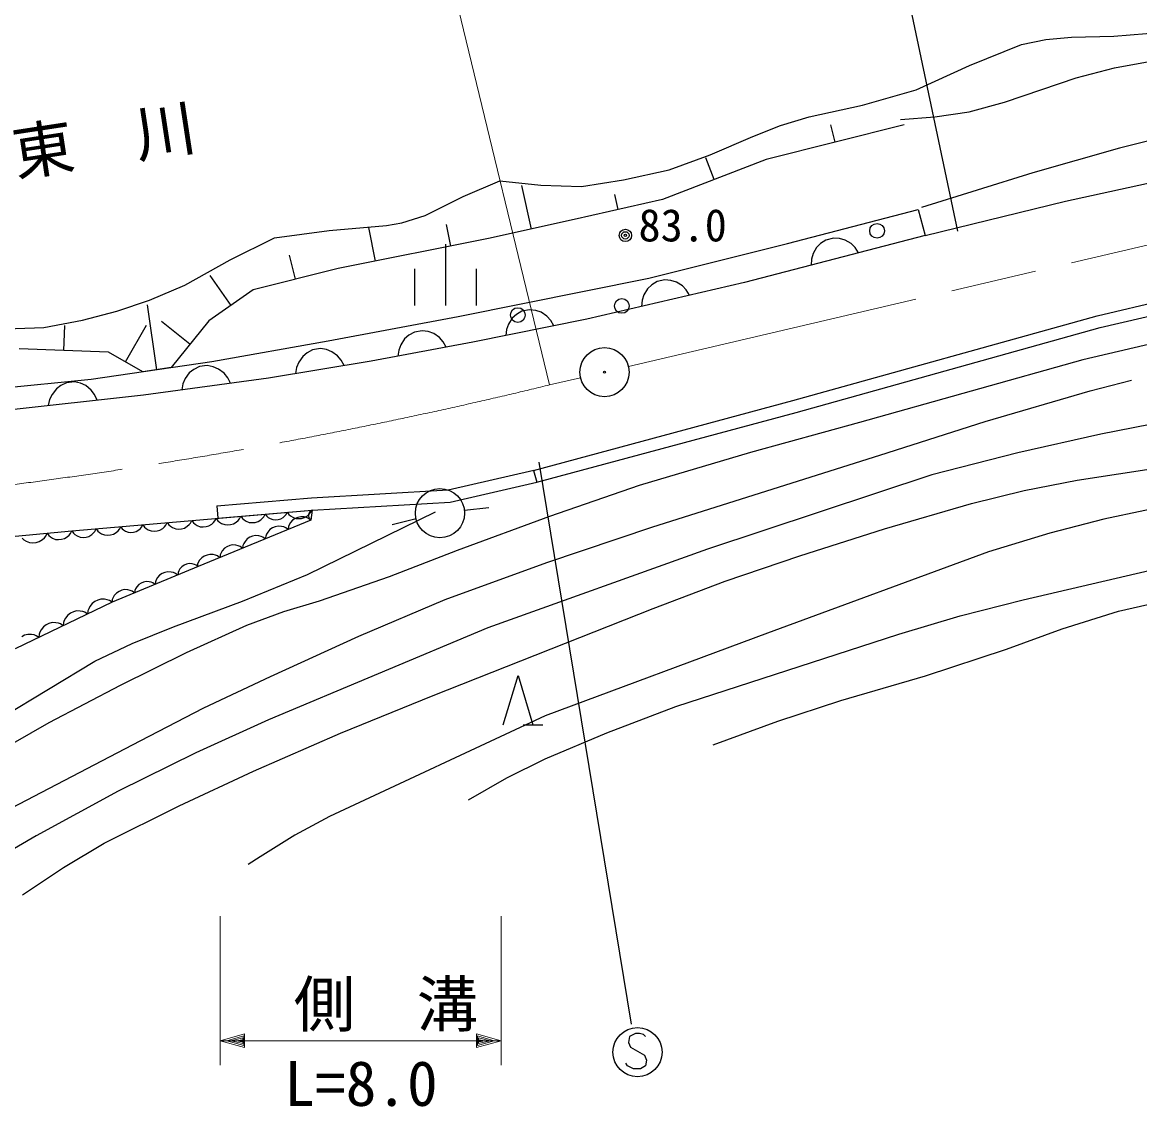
# Model space of a CAD drawing. Units: millimetres, scale not verified. Extents: x 40000 to 680000, y 20000 to 380000.
# Drawn here: x 450692 to 496124, y 244895 to 288985 of the extents above; entities that cross this region are included whole.
import ezdxf
from ezdxf.enums import TextEntityAlignment as Align

# ---------------------------------------------------------------- set-up
doc = ezdxf.new("R2010")
doc.units = ezdxf.units.MM
doc.header["$LTSCALE"] = 1000
doc.linetypes.add('CHAIN', pattern=[18.5, 12, -1.5, 3.5, -1.5])
for name, color, linetype, lineweight in [('M-BGD', 7, 'Continuous', 25), ('M-BGD-EXST', 7, 'Continuous', 25), ('M-BMK', 2, 'CHAIN', 13), ('M-BMK-SRVR', 3, 'Continuous', 25), ('M-STR-HTXT', 7, 'Continuous', 13)]:
    doc.layers.add(name, color=color, linetype=linetype, lineweight=lineweight)
doc.styles.add('ＭＳ ゴシック', font='')
doc.styles.get('ＭＳ ゴシック').set_extended_font_data('MS Gothic')

msp = doc.modelspace()

# ---------------------------------------------------------------- linework, layer by layer
at = {"layer": 'M-BGD'}
for p, q in [((486551, 284817), (480932, 283412)), ((483741, 284114), (483567, 284814)), ((480932, 283412), (476717, 281782)), ((478824, 282597), (478483, 283477)), ((493107, 281712), (499556, 283120)), ((471391, 280581), (471001, 282348)), ((476717, 281782), (473136, 280966)), ((474926, 281374), (474788, 281979)), ((487405, 280318), (493107, 281712)), ((481808, 279990), (487124, 281369)), ((487124, 281369), (487405, 280318)), ((473136, 280966), (469646, 280196)), ((465058, 279279), (464784, 280647)), ((468117, 279890), (467942, 280761)), ((487405, 280318), (480055, 278402)), ((469646, 280196), (463528, 278973)), ((467893, 279967), (467893, 277468)), ((476160, 278585), (481808, 279990)), ((483151, 279994), (482988, 279827)), ((483363, 280132), (483151, 279994)), ((483673, 280213), (483363, 280132)), ((483926, 280196), (483673, 280213)), ((484149, 280130), (483926, 280196)), ((484393, 279987), (484149, 280130)), ((484560, 279824), (484393, 279987)), ((461806, 278543), (461560, 279523)), ((482845, 279583), (482779, 279360)), ((482988, 279827), (482845, 279583)), ((484698, 279612), (484560, 279824)), ((463528, 278973), (460083, 278112)), ((466642, 278967), (466642, 277468)), ((469143, 278967), (469143, 277468)), ((482779, 279360), (482762, 279107)), ((459177, 277478), (458330, 278687)), ((468415, 277027), (476160, 278585)), ((476815, 278515), (476503, 278443)), ((477067, 278491), (476815, 278515)), ((494390, 277056), (501226, 278672)), ((460083, 278112), (458271, 276844)), ((480055, 278402), (473640, 276920)), ((476119, 278149), (475969, 277909)), ((476287, 278311), (476119, 278149)), ((476503, 278443), (476287, 278311)), ((477289, 278419), (477067, 278491)), ((477529, 278270), (477289, 278419)), ((477690, 278102), (477529, 278270)), ((477823, 277886), (477690, 278102)), ((494515, 276572), (501343, 278186)), ((475897, 277688), (475873, 277436)), ((475969, 277909), (475897, 277688)), ((456165, 274862), (455780, 277501)), ((471002, 277238), (470783, 277112)), ((471316, 277302), (471002, 277238)), ((471567, 277272), (471316, 277302)), ((471787, 277195), (471567, 277272)), ((472023, 277039), (471787, 277195)), ((457506, 275895), (456354, 276823)), ((458271, 276844), (456742, 274946)), ((463125, 276031), (468415, 277027)), ((473640, 276920), (469014, 275975)), ((470455, 276718), (470378, 276498)), ((470611, 276954), (470455, 276718)), ((470783, 277112), (470611, 276954)), ((472181, 276867), (472023, 277039)), ((472307, 276648), (472181, 276867)), ((482023, 273605), (494390, 277056)), ((452379, 275644), (452417, 276660)), ((454889, 275177), (455744, 276671)), ((466412, 276266), (466238, 276112)), ((466634, 276388), (466412, 276266)), ((466949, 276447), (466634, 276388)), ((467199, 276412), (466949, 276447)), ((467418, 276330), (467199, 276412)), ((467651, 276170), (467418, 276330)), ((470378, 276498), (470348, 276247)), ((482155, 273123), (494515, 276572)), ((458397, 275188), (463125, 276031)), ((469014, 275975), (464874, 275209)), ((466077, 275879), (465996, 275660)), ((466238, 276112), (466077, 275879)), ((467805, 275995), (467651, 276170)), ((467928, 275774), (467805, 275995)), ((454192, 275576), (450566, 275712)), ((455587, 274778), (454192, 275576)), ((462094, 275397), (461930, 275167)), ((462272, 275548), (462094, 275397)), ((462496, 275666), (462272, 275548)), ((462812, 275718), (462496, 275666)), ((463062, 275679), (462812, 275718)), ((463279, 275593), (463062, 275679)), ((463509, 275428), (463279, 275593)), ((463660, 275251), (463509, 275428)), ((465996, 275660), (465961, 275410)), ((453490, 274472), (458397, 275188)), ((456742, 274946), (455587, 274778)), ((457664, 274873), (457482, 274728)), ((457892, 274985), (457664, 274873)), ((458209, 275028), (457892, 274985)), ((458457, 274981), (458209, 275028)), ((458672, 274889), (458457, 274981)), ((458897, 274717), (458672, 274889)), ((464874, 275209), (460708, 274519)), ((461844, 274950), (461804, 274700)), ((461930, 275167), (461844, 274950)), ((463778, 275027), (463660, 275251)), ((447100, 273834), (453490, 274472)), ((460708, 274519), (455618, 273829)), ((457311, 274503), (457219, 274288)), ((457482, 274728), (457311, 274503)), ((459043, 274535), (458897, 274717)), ((459154, 274308), (459043, 274535)), ((452075, 274080), (451899, 273859)), ((452261, 274221), (452075, 274080)), ((452491, 274327), (452261, 274221)), ((452809, 274362), (452491, 274327)), ((453056, 274309), (452809, 274362)), ((453268, 274212), (453056, 274309)), ((453489, 274035), (453268, 274212)), ((453631, 273850), (453489, 274035)), ((457219, 274288), (457172, 274040)), ((455618, 273829), (449867, 273191)), ((451801, 273647), (451748, 273400)), ((451899, 273859), (451801, 273647)), ((453737, 273620), (453631, 273850)), ((471478, 270769), (482023, 273605)), ((471608, 270286), (482155, 273123)), ((468013, 269976), (471496, 270773)), ((471478, 270769), (471608, 270286)), ((462446, 269655), (468013, 269976)), ((468084, 269479), (471608, 270286)), ((458594, 269319), (462446, 269655)), ((462482, 269156), (468084, 269479)), ((452698, 268304), (462482, 269156)), ((458594, 269319), (458638, 268821)), ((458638, 268821), (462482, 269156)), ((460518, 268885), (460569, 268990)), ((460569, 268990), (460631, 268905)), ((461371, 268915), (461420, 268973)), ((461420, 268973), (461466, 269068)), ((461466, 269068), (461535, 268973)), ((461535, 268973), (461600, 268919)), ((462282, 268918), (462357, 268985)), ((462337, 269000), (462329, 268953)), ((462352, 269047), (462337, 269000)), ((462383, 269090), (462352, 269047)), ((462357, 268985), (462412, 269050)), ((462412, 269118), (462383, 269090)), ((462412, 269050), (462463, 269154)), ((462439, 269138), (462412, 269118)), ((462482, 269156), (462419, 268746)), ((462482, 269156), (462439, 269138)), ((468666, 269144), (469660, 269263)), ((455541, 268462), (455587, 268556)), ((455587, 268556), (455656, 268462)), ((456478, 268473), (456533, 268538)), ((456533, 268538), (456584, 268643)), ((456584, 268643), (456652, 268548)), ((456652, 268548), (456717, 268494)), ((457400, 268493), (457474, 268560)), ((457474, 268560), (457529, 268625)), ((457529, 268625), (457580, 268729)), ((457580, 268729), (457649, 268635)), ((457649, 268635), (457714, 268580)), ((457714, 268580), (457799, 268528)), ((457799, 268528), (457923, 268478)), ((462419, 268746), (457842, 266853)), ((458164, 268479), (458282, 268509)), ((458282, 268509), (458396, 268580)), ((458396, 268580), (458471, 268646)), ((458471, 268646), (458525, 268711)), ((458525, 268711), (458577, 268816)), ((458577, 268816), (458645, 268722)), ((458645, 268722), (458710, 268667)), ((458710, 268667), (458795, 268614)), ((458795, 268614), (458920, 268565)), ((458920, 268565), (459041, 268556)), ((459041, 268556), (459161, 268566)), ((459161, 268566), (459278, 268596)), ((459278, 268596), (459393, 268666)), ((459393, 268666), (459467, 268733)), ((459467, 268733), (459522, 268798)), ((459522, 268798), (459573, 268903)), ((459573, 268903), (459641, 268808)), ((459641, 268808), (459706, 268754)), ((459706, 268754), (459791, 268701)), ((459791, 268701), (459916, 268652)), ((459916, 268652), (460037, 268642)), ((460037, 268642), (460157, 268653)), ((460157, 268653), (460275, 268683)), ((460275, 268683), (460389, 268753)), ((460389, 268753), (460464, 268820)), ((460464, 268820), (460518, 268885)), ((460631, 268905), (460690, 268856)), ((460690, 268856), (460766, 268808)), ((460766, 268808), (460878, 268764)), ((460878, 268764), (460987, 268755)), ((460987, 268755), (461095, 268764)), ((461095, 268764), (461201, 268792)), ((461201, 268792), (461304, 268855)), ((461304, 268855), (461371, 268915)), ((461545, 268557), (461512, 268479)), ((461595, 268643), (461545, 268557)), ((461683, 268745), (461595, 268643)), ((461600, 268919), (461685, 268866)), ((461787, 268809), (461683, 268745)), ((461685, 268866), (461809, 268817)), ((461898, 268855), (461787, 268809)), ((461809, 268817), (461931, 268807)), ((462016, 268882), (461898, 268855)), ((461931, 268807), (462050, 268817)), ((462150, 268873), (462016, 268882)), ((462050, 268817), (462168, 268848)), ((462247, 268848), (462150, 268873)), ((462168, 268848), (462282, 268918)), ((462325, 268815), (462247, 268848)), ((462419, 268746), (462325, 268815)), ((462329, 268953), (462330, 268904)), ((462330, 268904), (462346, 268853)), ((462346, 268853), (462365, 268818)), ((462365, 268818), (462385, 268791)), ((462385, 268791), (462421, 268761)), ((466701, 268792), (465728, 268558)), ((445528, 267642), (452698, 268304)), ((451587, 268025), (451647, 268097)), ((451647, 268097), (451703, 268212)), ((451703, 268212), (451772, 268118)), ((451772, 268118), (451837, 268064)), ((451837, 268064), (451922, 268012)), ((452406, 267996), (452520, 268067)), ((452520, 268067), (452594, 268134)), ((452594, 268134), (452648, 268199)), ((452648, 268199), (452699, 268304)), ((452698, 268304), (452766, 268210)), ((452766, 268210), (452831, 268155)), ((452831, 268155), (452916, 268103)), ((452916, 268103), (453041, 268053)), ((453041, 268053), (453162, 268044)), ((453162, 268044), (453282, 268054)), ((453282, 268054), (453400, 268084)), ((453400, 268084), (453514, 268155)), ((453514, 268155), (453588, 268221)), ((453588, 268221), (453643, 268286)), ((453643, 268286), (453694, 268391)), ((453694, 268391), (453763, 268297)), ((453763, 268297), (453828, 268242)), ((453828, 268242), (453912, 268189)), ((453912, 268189), (454037, 268140)), ((454037, 268140), (454159, 268130)), ((454159, 268130), (454278, 268141)), ((454278, 268141), (454396, 268171)), ((454396, 268171), (454510, 268241)), ((454510, 268241), (454585, 268308)), ((454585, 268308), (454639, 268373)), ((454639, 268373), (454691, 268478)), ((454691, 268478), (454752, 268393)), ((454752, 268393), (454811, 268344)), ((454811, 268344), (454887, 268296)), ((454887, 268296), (454999, 268252)), ((454999, 268252), (455109, 268243)), ((455109, 268243), (455216, 268253)), ((455216, 268253), (455322, 268280)), ((455322, 268280), (455425, 268343)), ((455425, 268343), (455492, 268403)), ((455492, 268403), (455541, 268462)), ((455656, 268462), (455721, 268407)), ((455721, 268407), (455806, 268354)), ((455806, 268354), (455930, 268305)), ((455930, 268305), (456052, 268295)), ((456052, 268295), (456171, 268306)), ((456171, 268306), (456289, 268336)), ((456289, 268336), (456404, 268406)), ((456404, 268406), (456478, 268473)), ((456717, 268494), (456802, 268441)), ((456802, 268441), (456927, 268392)), ((456927, 268392), (457048, 268382)), ((457048, 268382), (457168, 268392)), ((457168, 268392), (457286, 268423)), ((457286, 268423), (457400, 268493)), ((457923, 268478), (458045, 268469)), ((458045, 268469), (458164, 268479)), ((460049, 268090), (459938, 268045)), ((460168, 268118), (460049, 268090)), ((460302, 268108), (460168, 268118)), ((460398, 268083), (460302, 268108)), ((460477, 268051), (460398, 268083)), ((460571, 267982), (460477, 268051)), ((460588, 268097), (460571, 267982)), ((460620, 268175), (460588, 268097)), ((460671, 268261), (460620, 268175)), ((460759, 268362), (460671, 268261)), ((460863, 268427), (460759, 268362)), ((460973, 268473), (460863, 268427)), ((461092, 268500), (460973, 268473)), ((461226, 268491), (461092, 268500)), ((461323, 268466), (461226, 268491)), ((461401, 268433), (461323, 268466)), ((461495, 268364), (461401, 268433)), ((461512, 268479), (461495, 268364)), ((450683, 268008), (450755, 267948)), ((450755, 267948), (450848, 267891)), ((450848, 267891), (450986, 267837)), ((450986, 267837), (451119, 267827)), ((451119, 267827), (451251, 267839)), ((451251, 267839), (451380, 267873)), ((451380, 267873), (451506, 267951)), ((451506, 267951), (451587, 268025)), ((451922, 268012), (452047, 267963)), ((452047, 267963), (452168, 267954)), ((452168, 267954), (452288, 267965)), ((452288, 267965), (452406, 267996)), ((458911, 267598), (458823, 267497)), ((459014, 267662), (458911, 267598)), ((459125, 267708), (459014, 267662)), ((459244, 267736), (459125, 267708)), ((459377, 267726), (459244, 267736)), ((459474, 267701), (459377, 267726)), ((459553, 267669), (459474, 267701)), ((459646, 267599), (459553, 267669)), ((459664, 267715), (459646, 267599)), ((459696, 267793), (459664, 267715)), ((459747, 267879), (459696, 267793)), ((459835, 267980), (459747, 267879)), ((459938, 268045), (459835, 267980)), ((457987, 267216), (457899, 267114)), ((458090, 267280), (457987, 267216)), ((458201, 267326), (458090, 267280)), ((458319, 267353), (458201, 267326)), ((458453, 267344), (458319, 267353)), ((458550, 267319), (458453, 267344)), ((458628, 267287), (458550, 267319)), ((458722, 267217), (458628, 267287)), ((458739, 267332), (458722, 267217)), ((458772, 267411), (458739, 267332)), ((458823, 267497), (458772, 267411)), ((457842, 266853), (454339, 265402)), ((457101, 266761), (457055, 266683)), ((457180, 266852), (457101, 266761)), ((457273, 266910), (457180, 266852)), ((457373, 266951), (457273, 266910)), ((457480, 266976), (457373, 266951)), ((457600, 266967), (457480, 266976)), ((457687, 266945), (457600, 266967)), ((457758, 266916), (457687, 266945)), ((457842, 266853), (457758, 266916)), ((457815, 266950), (457798, 266835)), ((457848, 267028), (457815, 266950)), ((457899, 267114), (457848, 267028)), ((455724, 266249), (455617, 266224)), ((455845, 266240), (455724, 266249)), ((455932, 266218), (455845, 266240)), ((456104, 266241), (456087, 266126)), ((456136, 266320), (456104, 266241)), ((456187, 266406), (456136, 266320)), ((456275, 266507), (456187, 266406)), ((456378, 266571), (456275, 266507)), ((456489, 266617), (456378, 266571)), ((456608, 266645), (456489, 266617)), ((456742, 266635), (456608, 266645)), ((456839, 266611), (456742, 266635)), ((456917, 266578), (456839, 266611)), ((457011, 266509), (456917, 266578)), ((457026, 266613), (457011, 266509)), ((457055, 266683), (457026, 266613)), ((454520, 265780), (454432, 265679)), ((454623, 265844), (454520, 265780)), ((454734, 265890), (454623, 265844)), ((454852, 265918), (454734, 265890)), ((454986, 265908), (454852, 265918)), ((455083, 265883), (454986, 265908)), ((455161, 265851), (455083, 265883)), ((455255, 265782), (455161, 265851)), ((455271, 265885), (455255, 265782)), ((455300, 265956), (455271, 265885)), ((455346, 266033), (455300, 265956)), ((455425, 266125), (455346, 266033)), ((455518, 266182), (455425, 266125)), ((455617, 266224), (455518, 266182)), ((456002, 266188), (455932, 266218)), ((456087, 266126), (456002, 266188)), ((454339, 265402), (450394, 263509)), ((453531, 265356), (453441, 265239)), ((453641, 265433), (453531, 265356)), ((453760, 265490), (453641, 265433)), ((453888, 265527), (453760, 265490)), ((454036, 265525), (453888, 265527)), ((454144, 265504), (454036, 265525)), ((454232, 265473), (454144, 265504)), ((454339, 265402), (454232, 265473)), ((454348, 265514), (454331, 265399)), ((454381, 265593), (454348, 265514)), ((454432, 265679), (454381, 265593)), ((452539, 264880), (452449, 264764)), ((452649, 264957), (452539, 264880)), ((452768, 265014), (452649, 264957)), ((452896, 265052), (452768, 265014)), ((453044, 265049), (452896, 265052)), ((453152, 265028), (453044, 265049)), ((453240, 264997), (453152, 265028)), ((453347, 264926), (453240, 264997)), ((453359, 265054), (453347, 264926)), ((453390, 265142), (453359, 265054)), ((453441, 265239), (453390, 265142)), ((451657, 264481), (451547, 264404)), ((451776, 264538), (451657, 264481)), ((451904, 264576), (451776, 264538)), ((452052, 264573), (451904, 264576)), ((452160, 264552), (452052, 264573)), ((452248, 264521), (452160, 264552)), ((452355, 264450), (452248, 264521)), ((452367, 264578), (452355, 264450)), ((452398, 264666), (452367, 264578)), ((452449, 264764), (452398, 264666)), ((450784, 264063), (450665, 264005)), ((450913, 264100), (450784, 264063)), ((451060, 264097), (450913, 264100)), ((451168, 264076), (451060, 264097)), ((451256, 264045), (451168, 264076)), ((451363, 263975), (451256, 264045)), ((451375, 264102), (451363, 263975)), ((451406, 264190), (451375, 264102)), ((451457, 264288), (451406, 264190)), ((451547, 264404), (451457, 264288)), ((470250, 260426), (470850, 262425)), ((470850, 262425), (471450, 260426)), ((471050, 260426), (471850, 260426))]:
    msp.add_line(p, q, dxfattribs=at)
for points in [[(486402, 285041), (487800, 285139), (489198, 285352), (490629, 285736), (492143, 286255), (493538, 286729), (495101, 287137), (504409, 288828), (506577, 289200), (508906, 289714), (510637, 290212), (512195, 290765), (515097, 291981), (518133, 293364), (520614, 294663), (523242, 295922), (525521, 296993)], [(528511, 292639), (526368, 292136), (524351, 291554), (519780, 290124), (515311, 288833), (505925, 286398), (502278, 285601), (498616, 284697), (495304, 283865), (491786, 282871), (487257, 281456)], [(446943, 276411), (451570, 276583), (453135, 276874), (454539, 277241), (455865, 277690), (457304, 278292), (459143, 279329), (460939, 280223), (463173, 280525), (465497, 280730), (466123, 280833), (467077, 281135), (468613, 281909), (470110, 282544), (471769, 282364), (473433, 282315), (475138, 282580), (476987, 282986), (478659, 283596), (480398, 284344), (481514, 284785), (482682, 285138), (484854, 285623), (487037, 286240), (489212, 287236), (491323, 288079), (492304, 288284), (493350, 288385), (495077, 288429), (497071, 288590)], [(497347, 276094), (493807, 275269), (484732, 272719), (480296, 271500), (475778, 270148), (472123, 268897), (468373, 267505), (465613, 266439), (462762, 265450), (461310, 265015), (459811, 264459), (457354, 263354), (454664, 262024), (451769, 260497), (448732, 258770), (445986, 257038), (443316, 255231), (442355, 254511), (441513, 253750), (440376, 252536)], [(443129, 252880), (444951, 254114), (446856, 255274), (455477, 259770), (458070, 261107), (460783, 262388), (464375, 264028), (467885, 265520), (472022, 267023), (476327, 268476), (485564, 271380), (489841, 272750), (494107, 274006), (495794, 274432)], [(503879, 274076), (494542, 272236), (491168, 271481), (487679, 270587), (478547, 267560), (469623, 264365), (460699, 260623), (457747, 259279), (454595, 257724), (451258, 255904), (448143, 254090), (446741, 253257)], [(450702, 253507), (452366, 254618), (454025, 255604), (457067, 257129), (460096, 258538), (463627, 260081), (467392, 261611), (476344, 265151), (479275, 266260), (482304, 267295), (485754, 268397), (489291, 269418), (491427, 269950), (493585, 270375), (496948, 270885)], [(497997, 269490), (494669, 268789), (492470, 268217), (489982, 267456), (480992, 264147), (471955, 260782), (463185, 256687), (461772, 255935), (460358, 255059), (459873, 254737)], [(438579, 252498), (439203, 253282), (439973, 254050), (442974, 256209), (446240, 258423), (449868, 260733), (453641, 263003), (455163, 263727), (456832, 264399), (459650, 265445), (462282, 266536), (467486, 269084)], [(468831, 257377), (470395, 258270), (471945, 259041), (474456, 260099), (477261, 261164), (486336, 264110), (488825, 264850), (491393, 265507), (500748, 267682)], [(478789, 259605), (481417, 260574), (483967, 261409), (487422, 262418), (490716, 263492), (492975, 264324), (495258, 265048), (496459, 265315)]]:
    msp.add_lwpolyline(points, dxfattribs=at)
for centre, major_axis in [((485447, 280508), (300, 0)), ((475211, 280323), (250, 0)), ((475211, 280323), (150, 0)), ((475211, 280323), (50, 0)), ((475068, 277456), (300, 0)), ((470841, 277081), (300, 0)), ((467673, 269025), (1000, 0))]:
    msp.add_ellipse(centre, major_axis=major_axis, ratio=0.999483, dxfattribs=at)
at = {"layer": 'M-BGD-EXST'}
for p, q in [((483994, 302905), (488714, 280498)), ((471691, 271095), (475451, 248246)), ((475385, 247748), (475345, 247508)), ((475625, 247868), (475385, 247748)), ((475785, 247868), (475625, 247868)), ((475945, 247828), (475785, 247868)), ((476025, 247748), (475945, 247828)), ((475345, 247508), (475425, 247308)), ((475425, 247308), (475985, 246989)), ((475985, 246989), (476065, 246789)), ((476065, 246789), (476025, 246549)), ((475305, 246549), (475225, 246669)), ((475545, 246429), (475305, 246549)), ((475825, 246429), (475545, 246429)), ((476025, 246549), (475825, 246429))]:
    msp.add_line(p, q, dxfattribs=at)
msp.add_ellipse((475705, 247109), major_axis=(1000, 0), ratio=0.999483, dxfattribs=at)
at = {"layer": 'M-BMK'}
for p, q in [((475339, 274990), (557022, 294093)), ((472132, 274244), (473391, 274536))]:
    msp.add_line(p, q, dxfattribs=at)
msp.add_ellipse((424691, 468477), major_axis=(200041, 0), ratio=0.999483, start_param=4.710776, end_param=4.951827, dxfattribs=at)
at = {"layer": 'M-BMK-SRVR'}
for major_axis in [(1000, 0), (40, 0)]:
    msp.add_ellipse((474365, 274763), major_axis=major_axis, ratio=0.999483, dxfattribs=at)
at = {"layer": 'M-STR-HTXT'}
for p, q in [((472132, 274244), (465054, 303452)), ((458732, 252638), (458732, 246578)), ((470161, 246578), (470161, 252638)), ((458732, 247577), (459732, 247857)), ((459012, 247577), (459692, 247777)), ((459172, 247577), (459652, 247697)), ((459412, 247577), (459612, 247617)), ((459612, 247617), (459612, 247537)), ((459652, 247697), (459652, 247457)), ((459692, 247777), (459692, 247377)), ((459732, 247857), (459732, 247297)), ((469160, 247297), (469160, 247857)), ((469160, 247857), (470161, 247577)), ((469200, 247377), (469200, 247777)), ((469200, 247777), (469881, 247577)), ((469240, 247457), (469240, 247697)), ((469240, 247697), (469720, 247577)), ((469280, 247537), (469280, 247617)), ((469280, 247617), (469480, 247577)), ((458732, 247577), (470161, 247577)), ((459732, 247297), (458732, 247577)), ((459692, 247377), (459012, 247577)), ((459652, 247457), (459172, 247577)), ((459612, 247537), (459412, 247577)), ((470161, 247577), (469160, 247297)), ((469881, 247577), (469200, 247377)), ((469720, 247577), (469240, 247457)), ((469480, 247577), (469280, 247537))]:
    msp.add_line(p, q, dxfattribs=at)

# ---------------------------------------------------------------- texts
at = {"layer": 'M-STR-HTXT', "style": 'ＭＳ ゴシック'}
msp.add_text('東\u3000川', height=1833, rotation=8.696, dxfattribs=at).set_placement((450522, 282184), align=Align.BOTTOM_LEFT)
for s, height, p in [('83.0', 1320, (475747, 279681)), ('側\u3000溝', 1833, (461726, 247596)), ('L=8.0', 1833, (461347, 244375))]:
    msp.add_text(s, height=height, dxfattribs=at).set_placement(p, align=Align.BOTTOM_LEFT)

doc.saveas('drawing.dxf')
